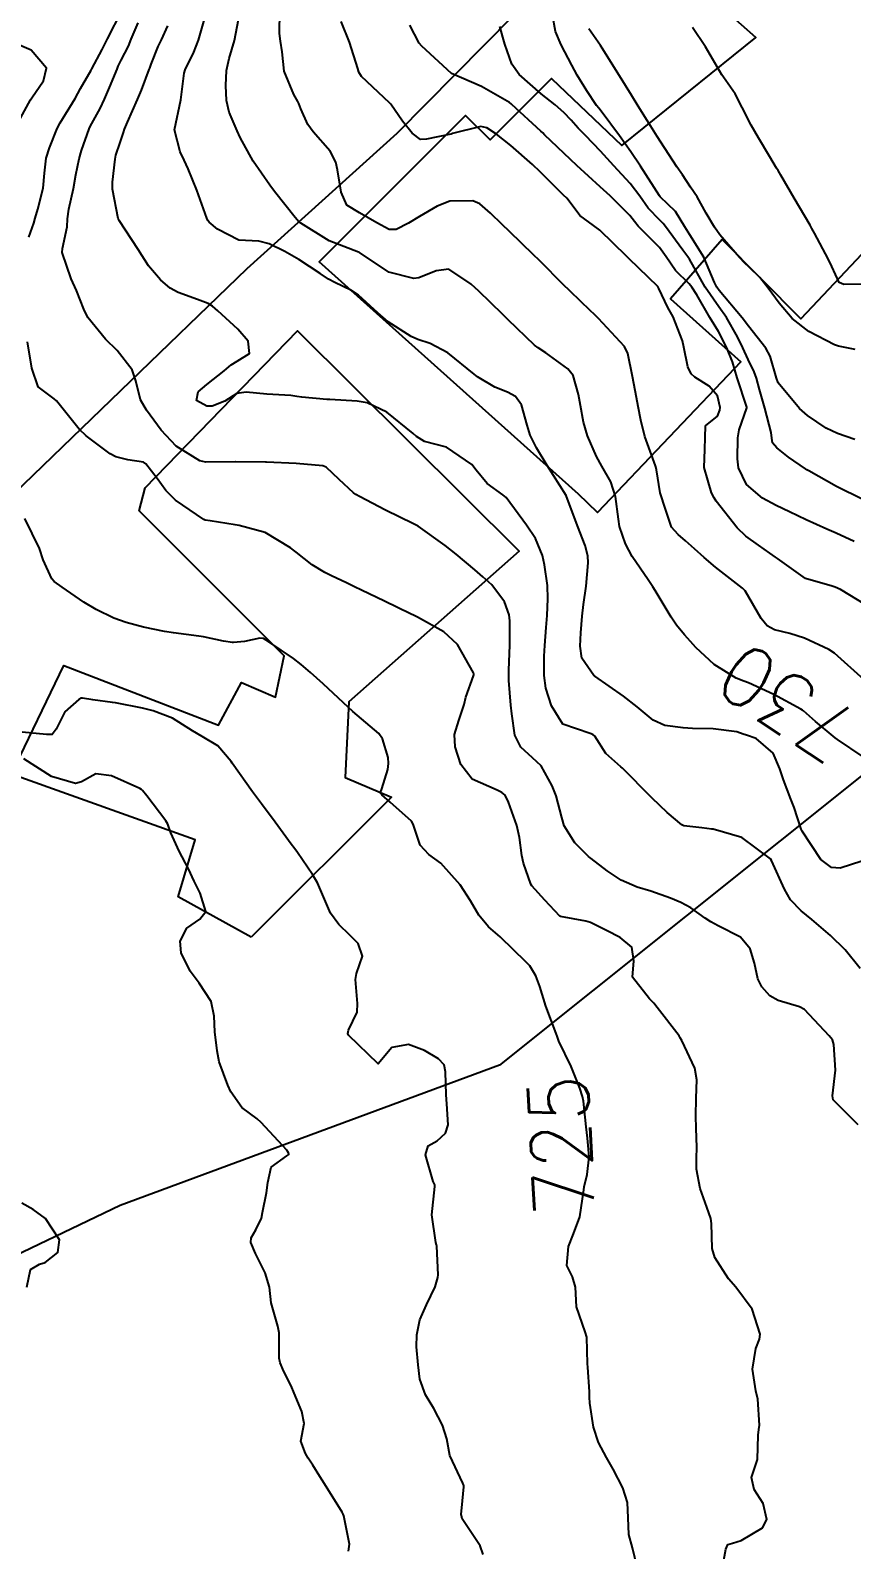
# Model space of a CAD drawing. Header units: metres. Extents: x 318500 to 325275, y 7408834 to 7428799.
# Drawn here: x 320683.9 to 320738.6, y 7414457.8 to 7414559 of the extents above; entities that cross this region are included whole.
import ezdxf
from ezdxf.enums import TextEntityAlignment as Align

# ---------------------------------------------------------------- set-up
doc = ezdxf.new("R2010")
doc.units = ezdxf.units.M
doc.header["$MEASUREMENT"] = 0
for name, color, linetype in [('Cotas', 45, 'Continuous'), ('Curvas de Nivel 1m', 11, 'Continuous'), ('Curvas de Nivel 5m', 15, 'Continuous'), ('Edificações', 30, 'Continuous'), ('Vias Primárias', 230, 'Continuous'), ('Vias Secundárias', 230, 'Continuous')]:
    doc.layers.add(name, color=color, linetype=linetype)
doc.styles.add('Style-STANDARD', font='STANDARD.shx')

msp = doc.modelspace()

# ---------------------------------------------------------------- linework, layer by layer
at = {"layer": 'Curvas de Nivel 1m', "flags": 128}
for points, elevation in [([(320683.78, 7414545.2), (320684.12, 7414546.13), (320684.22, 7414546.45), (320684.4, 7414547.05), (320684.75, 7414548.45), (320684.83, 7414549.45), (320684.95, 7414550.44), (320685.17, 7414551.13), (320685.67, 7414552.43), (320685.88, 7414552.81), (320686.87, 7414554.42), (320687.23, 7414555.09), (320687.93, 7414556.3), (320687.97, 7414556.36), (320687.99, 7414556.4), (320688.67, 7414557.68), (320689.02, 7414558.39), (320689.98, 7414560.26)], 726), ([(320739.24, 7414503.64), (320737.81, 7414503.16), (320737.23, 7414503.21), (320736.52, 7414503.75), (320735.27, 7414505.64), (320735.22, 7414505.76), (320734.74, 7414507.22), (320734.53, 7414507.77), (320734.03, 7414509.05), (320733.79, 7414509.78), (320733.34, 7414510.83), (320732.22, 7414511.81), (320731.56, 7414512.03), (320731.35, 7414512.1), (320730.93, 7414512.25), (320729.36, 7414512.45), (320727.98, 7414512.48), (320727.36, 7414512.51), (320726.14, 7414512.68), (320725.36, 7414513.02), (320724.29, 7414513.91), (320723.38, 7414514.63), (320721.48, 7414515.95), (320721.43, 7414515.98), (320721.4, 7414516.01), (320720.61, 7414517.16), (320720.49, 7414517.96), (320720.54, 7414518.85), (320720.62, 7414519.96), (320720.71, 7414520.72), (320720.89, 7414521.96), (320721.04, 7414523.5), (320721.01, 7414523.96), (320720.82, 7414524.65), (320720.33, 7414525.97), (320719.56, 7414527.98), (320718.31, 7414529.99), (320717.6, 7414531.16), (320717.16, 7414532.01), (320716.96, 7414532.67), (320716.59, 7414534.02), (320716.19, 7414534.57), (320715.65, 7414534.86), (320714.81, 7414535.2), (320713.66, 7414535.88), (320713.44, 7414536.06), (320711.68, 7414537.49), (320710.52, 7414538.1), (320709.69, 7414538.38), (320709.24, 7414538.58), (320707.71, 7414539.55), (320707.02, 7414540.15), (320705.73, 7414541.32), (320705.22, 7414541.66), (320704.17, 7414542.18), (320703.74, 7414542.4), (320703.18, 7414542.76), (320701.76, 7414543.7), (320700.83, 7414544.23), (320699.78, 7414544.75), (320699.11, 7414544.92), (320697.78, 7414544.99), (320696.36, 7414545.72), (320695.8, 7414546.18), (320695.71, 7414546.3), (320695.65, 7414546.45), (320694.98, 7414548.31), (320694.4, 7414549.75), (320694.14, 7414550.32), (320693.86, 7414550.87), (320693.49, 7414552.33), (320693.9, 7414554.33), (320694.14, 7414556.12), (320694.2, 7414556.33), (320694.77, 7414557.5), (320695.09, 7414558.31), (320695.53, 7414559.86)], 729), ([(320739.4, 7414515.71), (320737.43, 7414517.49), (320737.05, 7414517.74), (320735.44, 7414518.49), (320734.46, 7414518.8), (320733.44, 7414519.05), (320732.95, 7414519.3), (320732.54, 7414519.8), (320731.48, 7414521.63), (320731.31, 7414521.82), (320729.5, 7414523.21), (320728.75, 7414523.85), (320728.1, 7414524.44), (320727.52, 7414524.97), (320727.03, 7414525.38), (320726.58, 7414525.88), (320726.09, 7414527.35), (320725.91, 7414527.89), (320725.83, 7414528.17), (320725.58, 7414529.7), (320725.54, 7414529.9), (320725.51, 7414529.97), (320724.81, 7414531.91), (320724.53, 7414533.01), (320724.36, 7414533.91), (320724.25, 7414534.51), (320723.98, 7414535.92), (320723.68, 7414537.44), (320723.45, 7414537.92), (320721.72, 7414539.77), (320721.53, 7414539.95), (320720.61, 7414540.85), (320719.74, 7414541.69), (320719.44, 7414541.98), (320717.76, 7414543.65), (320717.39, 7414544.01), (320715.79, 7414545.56), (320715.3, 7414546.04), (320714.53, 7414546.78), (320713.81, 7414547.41), (320713.36, 7414547.61), (320711.81, 7414547.58), (320710.97, 7414547.25), (320709.8, 7414546.56), (320709.06, 7414546.12), (320708.24, 7414545.69), (320707.79, 7414545.69), (320706.97, 7414546.15), (320705.81, 7414546.8), (320704.97, 7414547.33), (320704.58, 7414548.18), (320704.35, 7414549.68), (320704.23, 7414550.19), (320703.86, 7414550.91), (320702.72, 7414552.21), (320702.36, 7414552.69), (320701.9, 7414553.74), (320701.77, 7414554.09), (320701.71, 7414554.22), (320701.43, 7414554.7), (320700.78, 7414556.24), (320700.65, 7414557.54), (320700.54, 7414558.24), (320700.48, 7414558.75), (320700.51, 7414560.24)], 731), ([(320739.01, 7414486.08), (320737.35, 7414487.74), (320737.3, 7414488.01), (320737.49, 7414489.73), (320737.38, 7414491.43), (320737.29, 7414491.74), (320737.08, 7414492.01), (320735.44, 7414493.76), (320735.11, 7414493.94), (320733.69, 7414494.35), (320733.12, 7414494.68), (320732.6, 7414495.27), (320732.33, 7414495.8), (320732.1, 7414496.85), (320731.81, 7414497.81), (320731.17, 7414498.58), (320729.69, 7414499.33), (320729.19, 7414499.6), (320728.82, 7414499.85), (320727.87, 7414500.53), (320727.2, 7414500.89), (320726.5, 7414501.18), (320725.21, 7414501.63), (320724.3, 7414501.91), (320723.22, 7414502.38), (320722.29, 7414502.99), (320721.24, 7414503.81), (320721.16, 7414503.87), (320721.06, 7414503.95), (320720.14, 7414504.85), (320719.43, 7414505.98), (320719.27, 7414506.54), (320718.89, 7414507.98), (320718.64, 7414508.65), (320717.9, 7414509.99), (320717.33, 7414510.51), (320716.54, 7414511.22), (320716.15, 7414512.02), (320715.94, 7414513.44), (320715.88, 7414514.02), (320715.75, 7414515.67), (320715.74, 7414516.02), (320715.74, 7414516.36), (320715.82, 7414518.02), (320715.82, 7414519.65), (320715.78, 7414520.03), (320715.46, 7414520.9), (320714.61, 7414522.04), (320714.02, 7414522.58), (320713.49, 7414523.03), (320712.25, 7414524.07), (320711.51, 7414524.65), (320709.7, 7414525.94), (320709.53, 7414526.04), (320709.4, 7414526.11), (320707.54, 7414527.01), (320705.8, 7414527.91), (320705.56, 7414528.05), (320705.41, 7414528.16), (320704.45, 7414529.06), (320703.58, 7414529.88), (320703.36, 7414529.97), (320701.58, 7414530.12), (320699.62, 7414530.2), (320699.58, 7414530.2), (320699.54, 7414530.2), (320697.58, 7414530.23), (320697.54, 7414530.23), (320695.58, 7414530.2), (320695.17, 7414530.3), (320693.59, 7414531.28), (320692.59, 7414532.34), (320691.63, 7414533.68), (320691.23, 7414534.36), (320690.91, 7414535.62), (320690.67, 7414536.36), (320689.68, 7414537.64), (320688.9, 7414538.39), (320687.71, 7414539.83), (320687.46, 7414540.4), (320686.96, 7414541.64), (320686.61, 7414542.42), (320686.02, 7414544.17), (320686.03, 7414544.43), (320686.34, 7414545.87), (320686.37, 7414546.42), (320686.45, 7414547.06), (320686.76, 7414548.42), (320686.91, 7414549.33), (320687.13, 7414550.41), (320687.3, 7414550.96), (320687.81, 7414552.4), (320687.88, 7414552.56), (320688.53, 7414553.76), (320688.82, 7414554.39), (320689.15, 7414555.15), (320689.66, 7414556.38), (320689.74, 7414556.57), (320689.94, 7414556.98), (320690.42, 7414557.91), (320690.61, 7414558.37), (320691.07, 7414559.46)], 727), ([(320739.14, 7414496.49), (320738.15, 7414497.73), (320737.17, 7414498.68), (320735.91, 7414499.75), (320735.2, 7414500.34), (320734.51, 7414501.07), (320734.11, 7414501.78), (320733.24, 7414503.68), (320733.16, 7414503.79), (320731.26, 7414505.22), (320729.35, 7414505.76), (320729.27, 7414505.76), (320728.6, 7414505.85), (320727.4, 7414506), (320727.27, 7414506.06), (320726.28, 7414506.88), (320725.29, 7414507.83), (320725.22, 7414507.9), (320723.32, 7414509.83), (320723.21, 7414509.92), (320722.2, 7414510.81), (320721.47, 7414511.95), (320721.34, 7414512.07), (320721.17, 7414512.13), (320719.35, 7414512.77), (320718.58, 7414513.99), (320718.22, 7414515.16), (320718.1, 7414515.99), (320718.11, 7414517.29), (320718.15, 7414517.99), (320718.23, 7414519.2), (320718.29, 7414519.99), (320718.35, 7414521.11), (320718.32, 7414521.99), (320718.12, 7414523.36), (320717.99, 7414524), (320717.52, 7414525.12), (320716.92, 7414526.01), (320715.56, 7414527.85), (320715.35, 7414528.03), (320714.31, 7414528.79), (320713.58, 7414529.67), (320713.28, 7414530.06), (320711.6, 7414531.21), (320710.13, 7414531.58), (320709.61, 7414531.92), (320709.38, 7414532.11), (320707.63, 7414533.53), (320706.31, 7414534.15), (320705.64, 7414534.28), (320703.84, 7414534.38), (320703.64, 7414534.39), (320701.96, 7414534.53), (320701.64, 7414534.58), (320701.23, 7414534.64), (320699.64, 7414534.73), (320698.25, 7414534.87), (320697.64, 7414534.77), (320696.85, 7414534.28), (320695.99, 7414533.94), (320695.63, 7414533.94), (320694.96, 7414534.31), (320695.06, 7414534.89), (320695.65, 7414535.37), (320696.8, 7414536.28), (320697.25, 7414536.69), (320697.67, 7414536.93), (320698.49, 7414537.44), (320698.39, 7414538.26), (320697.7, 7414539.07), (320696.38, 7414540.29), (320696.02, 7414540.6), (320695.72, 7414540.77), (320695.01, 7414541.03), (320693.73, 7414541.51), (320693.21, 7414541.8), (320692.56, 7414542.34), (320691.75, 7414543.29), (320691.06, 7414544.36), (320689.8, 7414546.31), (320689.76, 7414546.38), (320689.74, 7414546.44), (320689.36, 7414548.38), (320689.35, 7414548.86), (320689.54, 7414550.38), (320689.59, 7414550.64), (320689.87, 7414551.49), (320690.09, 7414552.16), (320690.17, 7414552.38), (320690.36, 7414552.85), (320691.03, 7414554.36), (320691.29, 7414554.98), (320691.81, 7414556.35), (320691.84, 7414556.44), (320691.94, 7414556.71), (320692.41, 7414557.89), (320692.63, 7414558.34), (320693.05, 7414559.26)], 728), ([(320739.47, 7414520.74), (320737.82, 7414521.73), (320737.48, 7414521.89), (320737.27, 7414521.95), (320735.49, 7414522.47), (320733.63, 7414523.79), (320733.56, 7414523.84), (320733.51, 7414523.87), (320732.38, 7414524.67), (320731.52, 7414525.28), (320730.95, 7414525.83), (320729.56, 7414527.61), (320729.41, 7414527.84), (320729.25, 7414528.16), (320728.76, 7414529.85), (320728.79, 7414531.04), (320728.82, 7414531.85), (320728.85, 7414532.62), (320729.63, 7414533.28), (320729.8, 7414533.68), (320729.81, 7414533.84), (320729.65, 7414534.63), (320729.09, 7414535.27), (320728.13, 7414535.86), (320727.88, 7414536.08), (320727.67, 7414536.55), (320727.39, 7414537.87), (320727.3, 7414538.28), (320726.69, 7414539.89), (320726.34, 7414540.5), (320725.74, 7414541.78), (320725.67, 7414541.9), (320723.77, 7414543.75), (320723.58, 7414543.93), (320721.8, 7414545.66), (320721.38, 7414545.96), (320720.48, 7414546.64), (320719.82, 7414547.49), (320719.61, 7414547.78), (320719.39, 7414547.99), (320717.84, 7414549.54), (320717.32, 7414550.02), (320715.87, 7414551.3), (320714.92, 7414552.04), (320714.29, 7414552.46), (320713.89, 7414552.57), (320711.99, 7414552.09), (320711.91, 7414552.06), (320711.88, 7414552.05), (320710.27, 7414551.71), (320709.87, 7414551.69), (320709.31, 7414552.12), (320708.67, 7414552.91), (320707.9, 7414554.04), (320707.85, 7414554.09), (320707.8, 7414554.14), (320705.93, 7414555.89), (320705.76, 7414556.17), (320705.69, 7414556.42), (320705.14, 7414558.18), (320704.59, 7414559.56)], 732), ([(320738.73, 7414524.93), (320737.53, 7414525.48), (320736.93, 7414525.75), (320735.54, 7414526.37), (320734.43, 7414526.89), (320733.55, 7414527.32), (320732.64, 7414527.8), (320731.57, 7414528.71), (320731.03, 7414529.83), (320730.98, 7414530.44), (320731, 7414531.83), (320731.08, 7414532.36), (320731.6, 7414533.82), (320731.59, 7414533.87), (320730.95, 7414535.83), (320730.63, 7414536.88), (320730.27, 7414537.83), (320729.71, 7414538.91), (320729.14, 7414539.85), (320728.26, 7414541.35), (320727.93, 7414541.87), (320727.75, 7414542.09), (320726.84, 7414542.97), (320726.22, 7414543.89), (320725.78, 7414544.5), (320724.36, 7414545.92), (320724.11, 7414546.23), (320723.81, 7414546.63), (320722.5, 7414547.94), (320721.83, 7414548.54), (320720.27, 7414549.97), (320719.86, 7414550.36), (320718.13, 7414552.01), (320718, 7414552.13), (320717.88, 7414552.24), (320715.95, 7414554.03), (320715.9, 7414554.07), (320715.79, 7414554.15), (320713.92, 7414555.23), (320711.93, 7414556.09), (320709.96, 7414557.9), (320709.78, 7414558.11), (320709.16, 7414559.31)], 733), ([(320739.31, 7414527.71), (320737.57, 7414528.58), (320735.73, 7414529.62), (320735.59, 7414529.7), (320735.49, 7414529.76), (320734.36, 7414530.54), (320733.6, 7414531.16), (320733.31, 7414531.5), (320733.25, 7414531.8), (320733.22, 7414532.19), (320732.8, 7414533.8), (320732.43, 7414535.04), (320732.23, 7414535.81), (320732.09, 7414536.22), (320731.68, 7414537.04), (320731.32, 7414537.82), (320730.98, 7414538.55), (320730.24, 7414539.83), (320729.73, 7414540.54), (320728.83, 7414541.86), (320727.77, 7414543.72), (320727.71, 7414543.81), (320727.66, 7414543.87), (320727.33, 7414544.32), (320726.17, 7414545.89), (320726.02, 7414546.11), (320725.8, 7414546.32), (320725.02, 7414547.12), (320724.48, 7414547.92), (320723.83, 7414548.77), (320722.73, 7414549.94), (320721.86, 7414550.92), (320720.86, 7414551.97), (320720.36, 7414552.45), (320719.89, 7414552.99), (320719.41, 7414553.5), (320718.83, 7414554), (320717.91, 7414554.74), (320716.43, 7414556.02), (320715.94, 7414556.7), (320715.48, 7414558.04), (320715.15, 7414559.22)], 734), ([(320738.81, 7414537.72), (320737.69, 7414537.93), (320737.42, 7414538.02), (320735.71, 7414538.91), (320734.61, 7414539.78), (320733.74, 7414540.79), (320733.02, 7414541.8), (320732.46, 7414542.51), (320731.76, 7414543.17), (320731.43, 7414543.49), (320731.11, 7414543.83), (320729.79, 7414545.34), (320729.43, 7414545.85), (320728.89, 7414546.78), (320728.28, 7414547.87), (320727.84, 7414548.52), (320727.3, 7414549.33), (320726.94, 7414549.88), (320725.87, 7414551.51), (320725.62, 7414551.9), (320724.95, 7414552.97), (320724.35, 7414553.92), (320723.91, 7414554.64), (320723.11, 7414555.94), (320721.96, 7414557.78), (320721.85, 7414557.95), (320721.08, 7414559.07)], 736), ([(320739.75, 7414542.05), (320738.05, 7414542.04), (320737.75, 7414542.18), (320737.26, 7414543.24), (320737.01, 7414543.75), (320736.1, 7414545.46), (320735.93, 7414545.77), (320735.8, 7414545.99), (320734.74, 7414547.78), (320733.85, 7414549.32), (320733.67, 7414549.62), (320733.57, 7414549.79), (320733.13, 7414550.53), (320732.38, 7414551.81), (320731.89, 7414552.65), (320731.28, 7414553.83), (320730.81, 7414554.73), (320730.03, 7414555.85), (320729.93, 7414555.99), (320728.84, 7414557.86), (320727.97, 7414559.15)], 737), ([(320729.95, 7414456.48), (320730.19, 7414457.82), (320730.33, 7414458.13), (320730.63, 7414458.22), (320731.22, 7414458.4), (320732.64, 7414459.24), (320732.92, 7414459.79), (320732.67, 7414460.86), (320732.08, 7414461.8), (320731.91, 7414462.59), (320732.31, 7414463.8), (320732.34, 7414465.41), (320732.4, 7414465.79), (320732.44, 7414466.09), (320732.32, 7414467.8), (320732.2, 7414468.37), (320731.96, 7414469.8), (320732.19, 7414471.19), (320732.43, 7414471.8), (320732.47, 7414472.14), (320731.95, 7414473.8), (320730.86, 7414475.28), (320730.38, 7414475.82), (320729.47, 7414477.25), (320729.28, 7414477.84), (320729.25, 7414479.51), (320729.2, 7414479.84), (320728.93, 7414480.59), (320728.49, 7414481.85), (320728.24, 7414483.13), (320728.24, 7414483.85), (320728.26, 7414484.57), (320728.23, 7414485.85), (320728.2, 7414486.66), (320728.21, 7414487.85), (320728.26, 7414489.07), (320728.12, 7414489.85), (320727.26, 7414491.69), (320727.16, 7414491.87), (320727.08, 7414492), (320725.63, 7414493.89), (320725.4, 7414494.18), (320725.12, 7414494.46), (320723.97, 7414495.91), (320724.07, 7414496.99), (320723.94, 7414497.91), (320723.17, 7414498.56), (320722.26, 7414499.01), (320721.18, 7414499.55), (320720.87, 7414499.65), (320719.18, 7414499.96), (320719.14, 7414499.98), (320718.14, 7414501.05), (320717.27, 7414502), (320717.21, 7414502.1), (320716.73, 7414503.51), (320716.61, 7414504.01), (320716.45, 7414505.21), (320716.29, 7414506.01), (320715.73, 7414507.57), (320715.51, 7414508.03), (320715.29, 7414508.22), (320714.96, 7414508.37), (320713.31, 7414509.1), (320712.55, 7414510.07), (320712.17, 7414511.24), (320712.14, 7414512.07), (320712.41, 7414513.01), (320712.77, 7414514.07), (320712.89, 7414514.55), (320713.4, 7414515.98), (320713.42, 7414516.04), (320713.42, 7414516.06), (320713.42, 7414516.08), (320713.4, 7414516.17), (320712.33, 7414518.07), (320711.43, 7414518.9), (320709.67, 7414519.88), (320709.45, 7414519.99), (320709.19, 7414520.11), (320707.46, 7414520.94), (320705.94, 7414521.69), (320705.48, 7414521.91), (320704.95, 7414522.17), (320703.94, 7414522.64), (320703.49, 7414522.86), (320702.66, 7414523.37), (320701.59, 7414524.22), (320701.5, 7414524.29), (320701.22, 7414524.51), (320699.52, 7414525.53), (320697.8, 7414525.99), (320697.53, 7414526.03), (320695.86, 7414526.3), (320695.53, 7414526.35), (320695.45, 7414526.39), (320693.55, 7414527.67), (320692.92, 7414528.33), (320692.34, 7414529.11), (320691.58, 7414530.1), (320691.43, 7414530.2), (320690.38, 7414530.37), (320689.58, 7414530.56), (320689.2, 7414530.77), (320687.6, 7414531.96), (320687.13, 7414532.41), (320685.64, 7414534.29), (320685.47, 7414534.43), (320684.41, 7414535.22), (320683.98, 7414536.46), (320683.69, 7414538.21)], 726), ([(320714.04, 7414457.46), (320713.84, 7414458.04), (320712.65, 7414459.85), (320712.59, 7414460.06), (320712.58, 7414460.13), (320712.66, 7414461.03), (320712.76, 7414461.98), (320712.75, 7414462.06), (320712.73, 7414462.11), (320712.68, 7414462.21), (320711.82, 7414464.07), (320711.61, 7414465.18), (320711.34, 7414466.07), (320710.75, 7414467.19), (320710.19, 7414468.09), (320709.82, 7414469.14), (320709.7, 7414470.1), (320709.61, 7414471.29), (320709.62, 7414472.1), (320709.82, 7414473.1), (320710.27, 7414474.09), (320710.85, 7414475.29), (320711.03, 7414475.91), (320711.05, 7414476.08), (320710.96, 7414478.01), (320710.94, 7414478.08), (320710.89, 7414478.25), (320710.62, 7414480.08), (320710.83, 7414481.98), (320710.83, 7414482.08), (320710.72, 7414482.31), (320710.19, 7414484.09), (320710.38, 7414484.69), (320710.98, 7414485.01), (320711.54, 7414485.53), (320711.7, 7414486.07), (320711.62, 7414487.47), (320711.57, 7414488.07), (320711.52, 7414489.6), (320711.45, 7414490.08), (320711.06, 7414490.48), (320710.14, 7414491.02), (320709.07, 7414491.43), (320707.96, 7414491.23), (320707.05, 7414490.14), (320705.08, 7414492.06), (320705.03, 7414492.16), (320705.08, 7414492.38), (320705.66, 7414493.59), (320705.67, 7414494.15), (320705.53, 7414495.75), (320705.61, 7414496.16), (320706, 7414497.3), (320705.71, 7414498.15), (320705.17, 7414498.72), (320704.43, 7414499.43), (320703.87, 7414500.18), (320703.2, 7414501.72), (320703, 7414502.19), (320702.67, 7414502.75), (320701.67, 7414504.21), (320701.49, 7414504.46), (320701.25, 7414504.78), (320700.18, 7414506.23), (320699.28, 7414507.45), (320698.69, 7414508.25), (320697.32, 7414510.16), (320697.25, 7414510.27), (320696.37, 7414511.32), (320695.34, 7414511.93), (320694.68, 7414512.31), (320693.35, 7414513.16), (320692.06, 7414513.64), (320691.36, 7414513.83), (320689.57, 7414514.18), (320689.37, 7414514.2), (320688.04, 7414514.39), (320687.37, 7414514.5), (320687.28, 7414514.49), (320687.12, 7414514.4), (320686.18, 7414513.59), (320685.62, 7414512.43), (320685.34, 7414512.07), (320684.97, 7414512.07), (320683.34, 7414512.23)], 724), ([(320705.08, 7414457.69), (320705.14, 7414458.15), (320704.76, 7414460.05), (320704.72, 7414460.16), (320704.65, 7414460.28), (320703.48, 7414462.18), (320703.17, 7414462.67), (320702.69, 7414463.42), (320702.39, 7414463.88), (320702.21, 7414464.2), (320701.89, 7414465.02), (320702.11, 7414466.2), (320701.96, 7414466.98), (320701.46, 7414468.21), (320701.26, 7414468.71), (320700.77, 7414469.66), (320700.52, 7414470.22), (320700.46, 7414470.55), (320700.46, 7414472.22), (320700.37, 7414472.67), (320699.92, 7414474.23), (320699.82, 7414475.26), (320699.52, 7414476.23), (320698.88, 7414477.51), (320698.58, 7414478.24), (320698.59, 7414478.55), (320698.9, 7414479.08), (320699.28, 7414479.87), (320699.35, 7414480.24), (320699.62, 7414481.55), (320699.7, 7414482.23), (320699.92, 7414483.26), (320700.97, 7414484.02), (320701.09, 7414484.1), (320701.08, 7414484.22), (320700.97, 7414484.39), (320699.26, 7414486.24), (320699, 7414486.47), (320697.98, 7414487.23), (320697.24, 7414488.27), (320697.03, 7414488.73), (320696.47, 7414490.28), (320696.33, 7414491.01), (320696.17, 7414492.28), (320696.13, 7414493.32), (320695.92, 7414494.29), (320695.12, 7414495.52), (320694.52, 7414496.31), (320693.93, 7414497.53), (320693.86, 7414498.31), (320694.3, 7414499.17), (320695.17, 7414499.77), (320695.58, 7414500.29), (320695.2, 7414501.5), (320694.8, 7414502.3), (320694.41, 7414503.12), (320693.79, 7414504.31), (320693.25, 7414505.53), (320693.04, 7414506.1), (320692.92, 7414506.33), (320691.64, 7414507.99), (320691.35, 7414508.35), (320691.29, 7414508.41), (320691.17, 7414508.48), (320689.3, 7414509.33), (320688.24, 7414509.46), (320687.3, 7414508.91), (320686.89, 7414508.81), (320685.3, 7414509.28), (320683.45, 7414510.46)], 723), ([(320683.66, 7414475.26), (320683.91, 7414476.44), (320684.5, 7414476.8), (320684.87, 7414476.92), (320685.73, 7414477.57), (320685.84, 7414478.42), (320684.91, 7414479.85), (320684.07, 7414480.44), (320683.33, 7414480.86)], 722)]:
    msp.add_lwpolyline(points, dxfattribs=dict(at, elevation=elevation))
at = {"layer": 'Curvas de Nivel 5m', "flags": 128}
for points, elevation in [([(320739.33, 7414510.58), (320737.63, 7414511.74), (320737.47, 7414511.86), (320737.35, 7414511.95), (320736.17, 7414512.94), (320735.37, 7414513.65), (320735.3, 7414513.69), (320735.19, 7414513.76), (320733.38, 7414514.74), (320731.7, 7414515.51), (320731.4, 7414515.63), (320730.89, 7414515.83), (320729.41, 7414516.74), (320728.2, 7414517.86), (320727.84, 7414518.27), (320727.44, 7414518.72), (320726.92, 7414519.35), (320726.55, 7414519.88), (320725.48, 7414521.67), (320725.34, 7414521.9), (320725.02, 7414522.37), (320723.95, 7414523.92), (320723.51, 7414524.76), (320723.12, 7414525.93), (320723.04, 7414526.42), (320722.86, 7414527.93), (320722.53, 7414528.89), (320721.94, 7414529.94), (320721.59, 7414530.59), (320720.98, 7414531.96), (320720.72, 7414532.87), (320720.52, 7414533.97), (320720.39, 7414534.71), (320720.02, 7414535.97), (320719.67, 7414536.42), (320718.2, 7414537.48), (320717.69, 7414537.82), (320717.46, 7414538), (320715.71, 7414539.68), (320715.35, 7414540.04), (320714.52, 7414540.84), (320713.74, 7414541.59), (320713.25, 7414542.06), (320711.75, 7414543.05), (320710.9, 7414542.94), (320709.75, 7414542.48), (320709.42, 7414542.44), (320707.75, 7414542.85), (320705.81, 7414544.16), (320705.77, 7414544.18), (320705.73, 7414544.2), (320703.78, 7414544.95), (320701.89, 7414546.12), (320701.8, 7414546.19), (320701.76, 7414546.22), (320701.52, 7414546.51), (320700.15, 7414548.24), (320699.83, 7414548.65), (320698.73, 7414550.26), (320697.87, 7414551.82), (320697.67, 7414552.27), (320697.13, 7414553.52), (320696.95, 7414554.28), (320696.91, 7414555.29), (320696.94, 7414556.28), (320697.13, 7414557.09), (320697.49, 7414558.28), (320697.84, 7414560.14)], 730), ([(320738.79, 7414531.72), (320737.62, 7414532.11), (320736.88, 7414532.48), (320735.63, 7414533.31), (320735.11, 7414533.77), (320733.67, 7414535.5), (320733.56, 7414535.79), (320733.15, 7414537.26), (320732.85, 7414537.8), (320731.71, 7414539.27), (320731.28, 7414539.82), (320729.75, 7414541.63), (320729.59, 7414541.85), (320729.43, 7414542.18), (320728.74, 7414543.86), (320727.79, 7414545.34), (320727.46, 7414545.88), (320726.84, 7414546.91), (320725.82, 7414547.88), (320725.78, 7414547.94), (320724.51, 7414549.92), (320723.86, 7414550.88), (320723.12, 7414551.94), (320721.9, 7414553.58), (320721.73, 7414553.78), (320721.59, 7414553.95), (320720.95, 7414554.93), (320720.3, 7414555.97), (320719.94, 7414556.64), (320719.24, 7414557.99), (320718.86, 7414558.89), (320718.66, 7414560)], 735), ([(320683.23, 7414553.12), (320683.9, 7414554.34), (320683.98, 7414554.46), (320684.76, 7414555.61), (320684.97, 7414556.44), (320683.95, 7414557.65), (320681.96, 7414558.48)], 725), ([(320724.43, 7414456.07), (320723.97, 7414457.91), (320723.74, 7414458.81), (320723.69, 7414459.91), (320723.65, 7414460.92), (320723.33, 7414461.91), (320722.7, 7414463.14), (320722.24, 7414463.93), (320721.71, 7414464.93), (320721.38, 7414465.94), (320721.15, 7414467.55), (320721.12, 7414467.94), (320721.11, 7414468.29), (320721, 7414469.95), (320720.99, 7414470.16), (320720.94, 7414471.95), (320720.82, 7414472.29), (320720.26, 7414473.96), (320720.18, 7414475.28), (320719.99, 7414475.96), (320719.61, 7414476.71), (320719.72, 7414477.97), (320720.06, 7414478.81), (320720.47, 7414479.96), (320720.73, 7414481.74), (320720.77, 7414481.95), (320720.96, 7414482.78), (320721.09, 7414483.95), (320720.99, 7414485.2), (320720.89, 7414485.95), (320720.72, 7414487.66), (320720.66, 7414487.96), (320720.47, 7414488.52), (320719.89, 7414489.97), (320719.08, 7414491.66), (320718.96, 7414491.98), (320718.89, 7414492.17), (320718.22, 7414493.99), (320717.81, 7414495.3), (320717.55, 7414496), (320717.14, 7414496.67), (320715.77, 7414498.02), (320715.46, 7414498.32), (320715.17, 7414498.6), (320714.4, 7414499.27), (320713.75, 7414500.05), (320713.19, 7414501), (320712.5, 7414502.07), (320711.23, 7414503.5), (320710.42, 7414504.09), (320709.85, 7414504.7), (320709.37, 7414506.11), (320709.26, 7414506.31), (320707.85, 7414507.56), (320707.29, 7414508.06), (320707.23, 7414508.14), (320707.21, 7414508.22), (320707.29, 7414508.46), (320707.7, 7414509.75), (320707.74, 7414510.13), (320707.72, 7414510.53), (320707.34, 7414511.79), (320707.09, 7414512.14), (320705.36, 7414513.61), (320704.75, 7414514.17), (320703.39, 7414515.44), (320702.54, 7414516.2), (320701.93, 7414516.74), (320701.41, 7414517.13), (320699.76, 7414518.24), (320699.42, 7414518.46), (320699.17, 7414518.49), (320698.15, 7414518.26), (320697.42, 7414518.2), (320697.35, 7414518.2), (320696.76, 7414518.28), (320695.42, 7414518.58), (320695.1, 7414518.63), (320693.43, 7414518.84), (320692.83, 7414518.93), (320691.43, 7414519.23), (320690.27, 7414519.53), (320689.44, 7414519.82), (320688.27, 7414520.39), (320687.46, 7414520.89), (320686.01, 7414521.89), (320685.48, 7414522.26), (320685.32, 7414522.43), (320684.75, 7414523.7), (320684.49, 7414524.45), (320683.53, 7414526.46)], 725)]:
    msp.add_lwpolyline(points, dxfattribs=dict(at, elevation=elevation))
at = {"layer": 'Edificações'}
for points in [[(320720.39, 7414528.08), (320703.11, 7414543.54), (320712.86, 7414553.3), (320714.5, 7414551.67), (320718.59, 7414555.76), (320723.26, 7414551.29), (320732.2, 7414558.49), (320726.46, 7414563.56), (320736.04, 7414573.95), (320732.03, 7414577.39), (320738.66, 7414584.26), (320749.56, 7414574.52), (320753.49, 7414578.47), (320759.06, 7414572.58), (320755.54, 7414568.74), (320759.15, 7414565.19), (320735.19, 7414539.76), (320729.96, 7414545.03), (320726.51, 7414541.08), (320731.2, 7414536.89), (320721.65, 7414526.86), (320720.39, 7414528.08)], [(320698.6, 7414498.58), (320693.74, 7414501.26), (320694.87, 7414505.06), (320682.63, 7414509.43), (320686.11, 7414516.66), (320696.41, 7414512.7), (320697.95, 7414515.53), (320700.22, 7414514.56), (320700.79, 7414517.31), (320691.14, 7414526.96), (320691.54, 7414528.5), (320701.68, 7414538.95), (320716.44, 7414524.28), (320705.1, 7414514.24), (320704.85, 7414509.2), (320707.93, 7414507.9), (320698.6, 7414498.58)]]:
    msp.add_lwpolyline(points, close=True, dxfattribs=at)
at = {"layer": 'Vias Primárias'}
msp.add_lwpolyline([(321109.37, 7414841.13, 0), (321121.45, 7414845.47, -0.165445)], format="xyb", dxfattribs=at)
msp.add_lwpolyline([(320716.03, 7414559.93), (320708.3, 7414552.09), (320698.31, 7414543.08), (320681.45, 7414526.84)], dxfattribs=at)
at = {"layer": 'Vias Secundárias'}
msp.add_lwpolyline([(320905, 7414582.74), (320888.63, 7414589.19), (320881.24, 7414589.73), (320856.15, 7414586.58), (320832.49, 7414580.24), (320789.76, 7414549.72), (320715.12, 7414490.06), (320689.86, 7414480.71), (320673.64, 7414472.93), (320645.75, 7414439.92), (320639.22, 7414425.04), (320633.43, 7414406.9), (320638.11, 7414394.73), (320654.36, 7414372.73)], dxfattribs=at)

# ---------------------------------------------------------------- texts
at = {"layer": 'Cotas', "style": 'Style-STANDARD'}
for s, rotation, p in [('730', 146.7286, (320734.25, 7414514.16, 730)), ('725', 93.0759, (320719.22, 7414484.7, 725))]:
    msp.add_text(s, height=4, rotation=rotation, dxfattribs=at).set_placement(p, align=Align.MIDDLE_CENTER)

doc.saveas('drawing.dxf')
